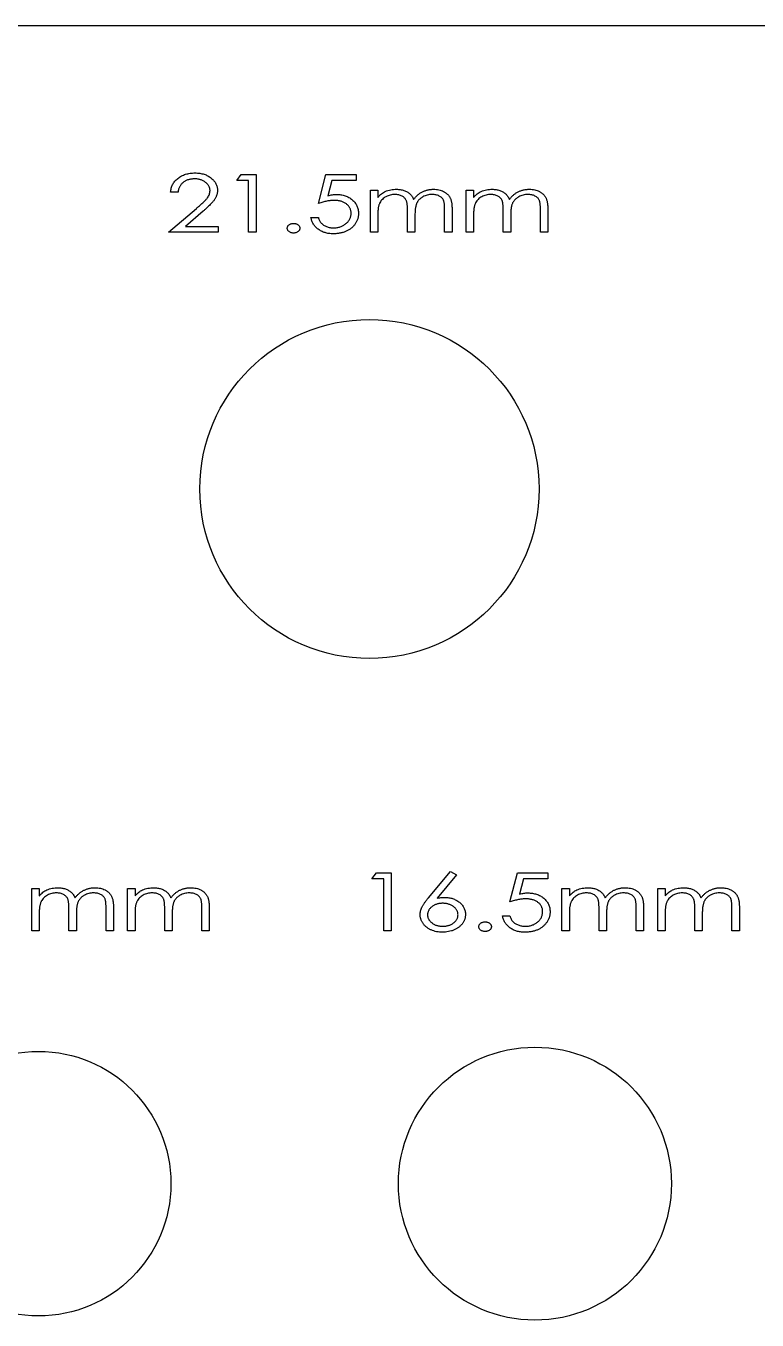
# Model space of a CAD drawing. Header units: millimetres. Extents: x 0 to 300, y -15 to 160.
# Drawn here: x 149.2 to 193.4, y 81.7 to 160 of the extents above; entities that cross this region are included whole.
import ezdxf

# ---------------------------------------------------------------- set-up
doc = ezdxf.new("R2010")
doc.units = ezdxf.units.MM

msp = doc.modelspace()

# ---------------------------------------------------------------- linework, layer by layer
at = {"color": 7, "linetype": 'Continuous', "lineweight": 25}
for p, q in [((300, 160), (0, 160)), ((161.981, 150.66), (162.254, 151.019)), ((162.699, 150.66), (161.981, 150.66)), ((162.254, 151.019), (163.148, 151.019)), ((162.699, 147.519), (162.699, 150.66)), ((163.148, 151.019), (163.148, 147.519)), ((166.917, 149.269), (167.366, 151.019)), ((167.366, 151.019), (169.205, 151.019)), ((167.73, 150.66), (167.493, 149.732)), ((169.205, 150.66), (167.73, 150.66)), ((169.205, 151.019), (169.205, 150.66)), ((158.436, 149.942), (157.987, 149.942)), ((170.058, 150.077), (170.507, 150.077)), ((170.058, 147.519), (170.058, 150.077)), ((170.507, 150.077), (170.507, 149.632)), ((175.846, 150.077), (176.295, 150.077)), ((175.846, 147.519), (175.846, 150.077)), ((176.295, 150.077), (176.295, 149.632)), ((157.853, 147.519), (159.542, 148.968)), ((159.946, 148.793), (158.879, 147.878)), ((172.302, 147.519), (172.302, 148.82)), ((174.545, 147.519), (174.545, 148.906)), ((174.994, 148.905), (174.994, 147.519)), ((178.09, 147.519), (178.09, 148.82)), ((180.334, 147.519), (180.334, 148.906)), ((180.782, 148.905), (180.782, 147.519)), ((166.468, 148.417), (166.917, 148.417)), ((170.507, 148.595), (170.507, 147.519)), ((172.75, 148.514), (172.75, 147.519)), ((176.295, 148.595), (176.295, 147.519)), ((178.539, 148.514), (178.539, 147.519)), ((160.859, 147.519), (157.853, 147.519)), ((158.879, 147.878), (160.859, 147.878)), ((160.859, 147.878), (160.859, 147.519)), ((163.148, 147.519), (162.699, 147.519)), ((170.507, 147.519), (170.058, 147.519)), ((172.75, 147.519), (172.302, 147.519)), ((174.994, 147.519), (174.545, 147.519)), ((176.295, 147.519), (175.846, 147.519)), ((178.539, 147.519), (178.09, 147.519)), ((180.782, 147.519), (180.334, 147.519)), ((170.148, 108.431), (170.421, 108.79)), ((170.421, 108.79), (171.314, 108.79)), ((171.314, 108.79), (171.314, 105.29)), ((173.566, 107.283), (174.904, 108.88)), ((174.904, 108.88), (175.265, 108.67)), ((178.494, 107.04), (178.943, 108.79)), ((178.943, 108.79), (180.782, 108.79)), ((180.782, 108.79), (180.782, 108.431)), ((170.866, 108.431), (170.148, 108.431)), ((170.866, 105.29), (170.866, 108.431)), ((175.265, 108.67), (174.088, 107.264)), ((179.307, 108.431), (179.069, 107.503)), ((180.782, 108.431), (179.307, 108.431)), ((149.596, 107.848), (150.045, 107.848)), ((149.596, 105.29), (149.596, 107.848)), ((150.045, 107.848), (150.045, 107.403)), ((155.385, 107.848), (155.834, 107.848)), ((155.385, 105.29), (155.385, 107.848)), ((155.834, 107.848), (155.834, 107.403)), ((181.635, 107.848), (182.084, 107.848)), ((181.635, 105.29), (181.635, 107.848)), ((182.084, 107.848), (182.084, 107.403)), ((187.423, 107.848), (187.872, 107.848)), ((187.423, 105.29), (187.423, 107.848)), ((187.872, 107.848), (187.872, 107.403)), ((151.84, 105.29), (151.84, 106.591)), ((154.084, 105.29), (154.084, 106.677)), ((154.532, 106.676), (154.532, 105.29)), ((157.628, 105.29), (157.628, 106.591)), ((159.872, 105.29), (159.872, 106.677)), ((160.321, 106.676), (160.321, 105.29)), ((183.878, 105.29), (183.878, 106.591)), ((186.122, 105.29), (186.122, 106.677)), ((186.571, 106.676), (186.571, 105.29)), ((189.667, 105.29), (189.667, 106.591)), ((191.911, 105.29), (191.911, 106.677)), ((192.359, 106.676), (192.359, 105.29)), ((150.045, 106.366), (150.045, 105.29)), ((152.289, 106.285), (152.289, 105.29)), ((155.834, 106.366), (155.834, 105.29)), ((158.077, 106.285), (158.077, 105.29)), ((178.045, 106.188), (178.494, 106.188)), ((182.084, 106.366), (182.084, 105.29)), ((184.327, 106.285), (184.327, 105.29)), ((187.872, 106.366), (187.872, 105.29)), ((190.116, 106.285), (190.116, 105.29)), ((150.045, 105.29), (149.596, 105.29)), ((152.289, 105.29), (151.84, 105.29)), ((154.532, 105.29), (154.084, 105.29)), ((155.834, 105.29), (155.385, 105.29)), ((158.077, 105.29), (157.628, 105.29)), ((160.321, 105.29), (159.872, 105.29)), ((171.314, 105.29), (170.866, 105.29)), ((182.084, 105.29), (181.635, 105.29)), ((184.327, 105.29), (183.878, 105.29)), ((186.571, 105.29), (186.122, 105.29)), ((187.872, 105.29), (187.423, 105.29)), ((190.116, 105.29), (189.667, 105.29)), ((192.359, 105.29), (191.911, 105.29))]:
    msp.add_line(p, q, dxfattribs=at)
for centre, radius in [((170, 132), 10.25), ((150, 90), 8), ((180, 90), 8.25)]:
    msp.add_circle(centre, radius, dxfattribs=at)
for points, knots in [([(157.987, 149.942), (157.99, 149.984), (157.995, 150.066), (158.02, 150.186), (158.056, 150.3), (158.103, 150.408), (158.165, 150.51), (158.238, 150.608), (158.325, 150.699), (158.422, 150.783), (158.529, 150.86), (158.643, 150.926), (158.764, 150.983), (158.89, 151.029), (159.023, 151.065), (159.161, 151.09), (159.306, 151.106), (159.405, 151.108), (159.455, 151.109)], [0, 0, 0, 0, 0.060187, 0.1186, 0.175503, 0.232224, 0.289199, 0.347421, 0.407245, 0.469592, 0.533084, 0.596651, 0.659955, 0.724552, 0.790185, 0.858053, 0.927521, 1, 1, 1, 1]), ([(159.455, 151.109), (159.504, 151.108), (159.601, 151.106), (159.743, 151.091), (159.877, 151.067), (160.004, 151.033), (160.124, 150.989), (160.236, 150.935), (160.342, 150.872), (160.439, 150.798), (160.527, 150.719), (160.603, 150.635), (160.669, 150.549), (160.722, 150.458), (160.764, 150.363), (160.793, 150.265), (160.811, 150.163), (160.813, 150.094), (160.814, 150.059)], [0, 0, 0, 0, 0.077876, 0.152072, 0.223363, 0.291757, 0.358319, 0.423509, 0.487732, 0.551688, 0.614071, 0.673318, 0.72971, 0.784494, 0.838248, 0.891559, 0.945218, 1, 1, 1, 1]), ([(159.433, 150.75), (159.399, 150.749), (159.333, 150.748), (159.237, 150.738), (159.144, 150.721), (159.056, 150.698), (158.972, 150.669), (158.892, 150.632), (158.818, 150.588), (158.747, 150.539), (158.682, 150.483), (158.624, 150.422), (158.575, 150.355), (158.531, 150.283), (158.496, 150.205), (158.468, 150.123), (158.448, 150.034), (158.44, 149.973), (158.436, 149.942)], [0, 0, 0, 0, 0.070999, 0.139349, 0.204974, 0.268678, 0.331326, 0.39262, 0.453131, 0.513965, 0.573719, 0.632629, 0.69107, 0.749633, 0.809173, 0.870568, 0.933798, 1, 1, 1, 1]), ([(160.366, 150.04), (160.365, 150.064), (160.363, 150.111), (160.35, 150.181), (160.329, 150.247), (160.299, 150.312), (160.261, 150.373), (160.214, 150.432), (160.158, 150.488), (160.095, 150.542), (160.026, 150.59), (159.953, 150.633), (159.876, 150.669), (159.795, 150.699), (159.71, 150.722), (159.621, 150.738), (159.528, 150.748), (159.465, 150.749), (159.433, 150.75)], [0, 0, 0, 0, 0.055224, 0.109076, 0.162405, 0.216574, 0.272661, 0.329974, 0.39074, 0.454756, 0.520287, 0.585452, 0.650983, 0.717153, 0.784938, 0.854163, 0.925906, 1, 1, 1, 1]), ([(159.542, 148.968), (159.583, 149.002), (159.661, 149.068), (159.774, 149.165), (159.874, 149.255), (159.964, 149.337), (160.041, 149.414), (160.109, 149.482), (160.164, 149.545), (160.223, 149.617), (160.28, 149.705), (160.329, 149.814), (160.36, 149.926), (160.364, 150.002), (160.366, 150.04)], [0, 0, 0, 0, 0.1151247, 0.2212576, 0.3176599, 0.4047388, 0.4828825, 0.551792, 0.6115685, 0.6623239, 0.7520513, 0.8368162, 0.9183231, 1, 1, 1, 1]), ([(160.814, 150.059), (160.814, 150.035), (160.813, 149.986), (160.804, 149.913), (160.79, 149.841), (160.771, 149.77), (160.746, 149.7), (160.714, 149.632), (160.679, 149.565), (160.636, 149.498), (160.585, 149.429), (160.525, 149.355), (160.454, 149.275), (160.373, 149.19), (160.281, 149.098), (160.179, 149.002), (160.067, 148.898), (159.987, 148.829), (159.946, 148.793)], [0, 0, 0, 0, 0.046436, 0.092701, 0.138635, 0.184837, 0.231391, 0.278461, 0.326501, 0.375783, 0.428906, 0.488607, 0.555914, 0.63031, 0.711557, 0.800339, 0.896359, 1, 1, 1, 1]), ([(167.493, 149.732), (167.538, 149.743), (167.626, 149.766), (167.755, 149.789), (167.878, 149.804), (167.957, 149.806), (167.996, 149.808)], [0, 0, 0, 0, 0.274191, 0.532566, 0.773149, 1, 1, 1, 1]), ([(167.996, 149.808), (168.044, 149.807), (168.137, 149.805), (168.274, 149.789), (168.405, 149.764), (168.529, 149.729), (168.647, 149.684), (168.758, 149.628), (168.863, 149.563), (168.961, 149.488), (169.049, 149.405), (169.128, 149.316), (169.193, 149.221), (169.248, 149.121), (169.289, 149.014), (169.318, 148.902), (169.337, 148.784), (169.339, 148.704), (169.34, 148.663)], [0, 0, 0, 0, 0.0724283, 0.1420594, 0.2089346, 0.2741976, 0.337657, 0.4003378, 0.4626611, 0.5254011, 0.5871561, 0.6465054, 0.704674, 0.7619911, 0.8195154, 0.8778688, 0.9378396, 1, 1, 1, 1]), ([(170.507, 149.632), (170.543, 149.671), (170.614, 149.747), (170.727, 149.845), (170.841, 149.928), (170.921, 149.971), (170.96, 149.992)], [0, 0, 0, 0, 0.275334, 0.531598, 0.772747, 1, 1, 1, 1]), ([(171.542, 149.808), (171.494, 149.806), (171.4, 149.803), (171.261, 149.776), (171.126, 149.733), (170.999, 149.674), (170.882, 149.601), (170.779, 149.513), (170.693, 149.415), (170.635, 149.322), (170.598, 149.24), (170.573, 149.17), (170.552, 149.093), (170.536, 149.008), (170.522, 148.916), (170.514, 148.816), (170.508, 148.708), (170.507, 148.634), (170.507, 148.595)], [0, 0, 0, 0, 0.078369, 0.155618, 0.232522, 0.310283, 0.386838, 0.459822, 0.530844, 0.602169, 0.639422, 0.679526, 0.723466, 0.771006, 0.82202, 0.877357, 0.936401, 1, 1, 1, 1]), ([(170.96, 149.992), (171.013, 150.012), (171.121, 150.052), (171.288, 150.092), (171.459, 150.117), (171.575, 150.12), (171.633, 150.122)], [0, 0, 0, 0, 0.248666, 0.497511, 0.746763, 1, 1, 1, 1]), ([(172.302, 148.82), (172.301, 148.856), (172.3, 148.927), (172.298, 149.028), (172.291, 149.12), (172.285, 149.203), (172.274, 149.277), (172.263, 149.341), (172.247, 149.396), (172.225, 149.458), (172.187, 149.524), (172.13, 149.596), (172.057, 149.658), (171.973, 149.711), (171.878, 149.754), (171.773, 149.786), (171.66, 149.804), (171.582, 149.806), (171.542, 149.808)], [0, 0, 0, 0, 0.07574, 0.145712, 0.209053, 0.26622, 0.317385, 0.362041, 0.401599, 0.435023, 0.496775, 0.558852, 0.623472, 0.69199, 0.764089, 0.838247, 0.916917, 1, 1, 1, 1]), ([(171.633, 150.122), (171.673, 150.121), (171.751, 150.118), (171.866, 150.105), (171.978, 150.082), (172.086, 150.05), (172.187, 150.01), (172.28, 149.965), (172.364, 149.913), (172.438, 149.854), (172.506, 149.785), (172.567, 149.703), (172.624, 149.609), (172.656, 149.54), (172.672, 149.504)], [0, 0, 0, 0, 0.091495, 0.181331, 0.269692, 0.35767, 0.442954, 0.523017, 0.598806, 0.67121, 0.744319, 0.822785, 0.90752, 1, 1, 1, 1]), ([(172.672, 149.504), (172.69, 149.529), (172.726, 149.578), (172.784, 149.647), (172.845, 149.711), (172.909, 149.771), (172.976, 149.827), (173.047, 149.877), (173.121, 149.923), (173.199, 149.965), (173.278, 150.002), (173.36, 150.033), (173.443, 150.061), (173.527, 150.084), (173.613, 150.1), (173.701, 150.113), (173.79, 150.12), (173.85, 150.121), (173.88, 150.122)], [0, 0, 0, 0, 0.064963, 0.128426, 0.191314, 0.253159, 0.314906, 0.376509, 0.438526, 0.50052, 0.562959, 0.624754, 0.686477, 0.748159, 0.810399, 0.87263, 0.935901, 1, 1, 1, 1]), ([(173.787, 149.808), (173.738, 149.806), (173.64, 149.803), (173.498, 149.775), (173.361, 149.732), (173.254, 149.681), (173.173, 149.632), (173.116, 149.593), (173.064, 149.549), (173.015, 149.505), (172.972, 149.456), (172.932, 149.405), (172.897, 149.351), (172.864, 149.293), (172.836, 149.229), (172.814, 149.155), (172.793, 149.072), (172.778, 148.979), (172.765, 148.877), (172.756, 148.765), (172.752, 148.643), (172.751, 148.558), (172.75, 148.514)], [0, 0, 0, 0, 0.077845, 0.153555, 0.228222, 0.303349, 0.340367, 0.376638, 0.411962, 0.446627, 0.480796, 0.51491, 0.548727, 0.582858, 0.618987, 0.659177, 0.703934, 0.753287, 0.807472, 0.866601, 0.930743, 1, 1, 1, 1]), ([(174.545, 148.906), (174.545, 148.939), (174.544, 149.002), (174.541, 149.092), (174.535, 149.174), (174.528, 149.248), (174.518, 149.315), (174.504, 149.373), (174.49, 149.424), (174.466, 149.48), (174.429, 149.543), (174.371, 149.609), (174.299, 149.667), (174.216, 149.717), (174.122, 149.758), (174.018, 149.787), (173.905, 149.805), (173.827, 149.807), (173.787, 149.808)], [0, 0, 0, 0, 0.0714522, 0.1373331, 0.19718, 0.2515646, 0.3001416, 0.3435939, 0.381868, 0.4150388, 0.4768277, 0.540485, 0.6064804, 0.6774591, 0.7519729, 0.829992, 0.9121299, 1, 1, 1, 1]), ([(173.88, 150.122), (173.935, 150.12), (174.042, 150.117), (174.199, 150.092), (174.345, 150.05), (174.458, 150.001), (174.543, 149.954), (174.602, 149.917), (174.657, 149.875), (174.707, 149.83), (174.754, 149.782), (174.796, 149.731), (174.834, 149.676), (174.868, 149.617), (174.898, 149.553), (174.924, 149.482), (174.945, 149.404), (174.964, 149.318), (174.977, 149.225), (174.987, 149.125), (174.993, 149.017), (174.993, 148.943), (174.994, 148.905)], [0, 0, 0, 0, 0.087023, 0.170139, 0.24949, 0.327188, 0.365264, 0.402195, 0.438365, 0.473992, 0.509038, 0.543984, 0.579069, 0.614529, 0.651259, 0.69104, 0.733662, 0.779794, 0.829169, 0.882307, 0.939338, 1, 1, 1, 1]), ([(176.295, 149.632), (176.332, 149.671), (176.402, 149.747), (176.515, 149.845), (176.629, 149.928), (176.709, 149.971), (176.748, 149.992)], [0, 0, 0, 0, 0.275334, 0.531598, 0.772747, 1, 1, 1, 1]), ([(177.33, 149.808), (177.282, 149.806), (177.188, 149.803), (177.049, 149.776), (176.915, 149.733), (176.787, 149.674), (176.67, 149.601), (176.568, 149.513), (176.482, 149.415), (176.423, 149.322), (176.386, 149.24), (176.362, 149.17), (176.341, 149.093), (176.324, 149.008), (176.311, 148.916), (176.302, 148.816), (176.296, 148.708), (176.296, 148.634), (176.295, 148.595)], [0, 0, 0, 0, 0.078369, 0.155618, 0.232522, 0.310283, 0.386838, 0.459822, 0.530844, 0.602169, 0.639422, 0.679526, 0.723466, 0.771006, 0.82202, 0.877357, 0.936401, 1, 1, 1, 1]), ([(176.748, 149.992), (176.802, 150.012), (176.909, 150.052), (177.077, 150.092), (177.248, 150.117), (177.364, 150.12), (177.422, 150.122)], [0, 0, 0, 0, 0.248666, 0.497511, 0.746763, 1, 1, 1, 1]), ([(178.09, 148.82), (178.09, 148.856), (178.089, 148.927), (178.087, 149.028), (178.08, 149.12), (178.073, 149.203), (178.062, 149.277), (178.051, 149.341), (178.035, 149.396), (178.013, 149.458), (177.976, 149.524), (177.918, 149.596), (177.846, 149.658), (177.761, 149.711), (177.666, 149.754), (177.562, 149.786), (177.449, 149.804), (177.37, 149.806), (177.33, 149.808)], [0, 0, 0, 0, 0.0757399, 0.1457118, 0.2090526, 0.2662204, 0.3173846, 0.3620406, 0.4015988, 0.4350226, 0.4967749, 0.5588523, 0.6234715, 0.69199, 0.7640894, 0.8382475, 0.916917, 1, 1, 1, 1]), ([(177.422, 150.122), (177.461, 150.121), (177.539, 150.118), (177.654, 150.105), (177.766, 150.082), (177.874, 150.05), (177.976, 150.01), (178.069, 149.965), (178.152, 149.913), (178.227, 149.854), (178.294, 149.785), (178.355, 149.703), (178.413, 149.609), (178.444, 149.54), (178.461, 149.504)], [0, 0, 0, 0, 0.091495, 0.181331, 0.269692, 0.35767, 0.442954, 0.523017, 0.598806, 0.67121, 0.744319, 0.822785, 0.90752, 1, 1, 1, 1]), ([(178.461, 149.504), (178.479, 149.529), (178.514, 149.578), (178.572, 149.647), (178.633, 149.711), (178.697, 149.771), (178.764, 149.827), (178.836, 149.877), (178.91, 149.923), (178.987, 149.965), (179.067, 150.002), (179.148, 150.033), (179.231, 150.061), (179.316, 150.084), (179.402, 150.1), (179.489, 150.113), (179.578, 150.12), (179.638, 150.121), (179.668, 150.122)], [0, 0, 0, 0, 0.0649632, 0.1284264, 0.1913137, 0.2531588, 0.3149061, 0.3765094, 0.4385258, 0.5005203, 0.5629588, 0.624754, 0.6864773, 0.7481587, 0.8103994, 0.8726301, 0.9359006, 1, 1, 1, 1]), ([(179.576, 149.808), (179.526, 149.806), (179.429, 149.803), (179.286, 149.775), (179.149, 149.732), (179.042, 149.681), (178.962, 149.632), (178.904, 149.593), (178.853, 149.549), (178.804, 149.505), (178.761, 149.456), (178.72, 149.405), (178.685, 149.351), (178.653, 149.293), (178.625, 149.229), (178.602, 149.155), (178.582, 149.072), (178.566, 148.979), (178.554, 148.877), (178.545, 148.765), (178.54, 148.643), (178.539, 148.558), (178.539, 148.514)], [0, 0, 0, 0, 0.077845, 0.153555, 0.228222, 0.303349, 0.340367, 0.376638, 0.411962, 0.446627, 0.480796, 0.51491, 0.548727, 0.582858, 0.618987, 0.659177, 0.703934, 0.753287, 0.807472, 0.866601, 0.930743, 1, 1, 1, 1]), ([(180.334, 148.906), (180.333, 148.939), (180.333, 149.002), (180.329, 149.092), (180.324, 149.174), (180.316, 149.248), (180.306, 149.315), (180.292, 149.373), (180.279, 149.424), (180.255, 149.48), (180.217, 149.543), (180.159, 149.609), (180.088, 149.667), (180.004, 149.717), (179.91, 149.758), (179.806, 149.787), (179.694, 149.805), (179.616, 149.807), (179.576, 149.808)], [0, 0, 0, 0, 0.071452, 0.137333, 0.19718, 0.251565, 0.300142, 0.343594, 0.381868, 0.415039, 0.476828, 0.540485, 0.60648, 0.677459, 0.751973, 0.829992, 0.91213, 1, 1, 1, 1]), ([(179.668, 150.122), (179.723, 150.12), (179.831, 150.117), (179.987, 150.092), (180.133, 150.05), (180.247, 150.001), (180.331, 149.954), (180.391, 149.917), (180.445, 149.875), (180.496, 149.83), (180.543, 149.782), (180.585, 149.731), (180.623, 149.676), (180.657, 149.617), (180.687, 149.553), (180.712, 149.482), (180.734, 149.404), (180.752, 149.318), (180.766, 149.225), (180.776, 149.125), (180.781, 149.017), (180.782, 148.943), (180.782, 148.905)], [0, 0, 0, 0, 0.0870232, 0.1701395, 0.2494902, 0.3271878, 0.3652641, 0.4021953, 0.4383649, 0.4739917, 0.5090378, 0.5439842, 0.5790694, 0.6145287, 0.6512593, 0.6910396, 0.7336616, 0.779794, 0.8291687, 0.8823072, 0.9393378, 1, 1, 1, 1]), ([(167.859, 149.449), (167.826, 149.448), (167.758, 149.447), (167.653, 149.438), (167.542, 149.424), (167.427, 149.404), (167.307, 149.379), (167.181, 149.348), (167.051, 149.311), (166.962, 149.283), (166.917, 149.269)], [0, 0, 0, 0, 0.1034317, 0.2129961, 0.3282321, 0.4493689, 0.5773163, 0.7115265, 0.8521466, 1, 1, 1, 1]), ([(167.835, 147.788), (167.871, 147.789), (167.941, 147.791), (168.044, 147.803), (168.144, 147.822), (168.239, 147.851), (168.331, 147.886), (168.418, 147.93), (168.502, 147.981), (168.58, 148.041), (168.653, 148.105), (168.717, 148.175), (168.771, 148.249), (168.815, 148.327), (168.85, 148.408), (168.873, 148.494), (168.889, 148.584), (168.89, 148.645), (168.891, 148.676)], [0, 0, 0, 0, 0.069517, 0.137142, 0.202836, 0.267181, 0.330832, 0.394801, 0.4586, 0.523218, 0.586976, 0.648119, 0.707623, 0.765327, 0.822873, 0.88031, 0.939136, 1, 1, 1, 1]), ([(168.891, 148.676), (168.891, 148.704), (168.889, 148.759), (168.875, 148.84), (168.854, 148.916), (168.822, 148.988), (168.782, 149.056), (168.733, 149.121), (168.676, 149.181), (168.61, 149.236), (168.538, 149.286), (168.458, 149.33), (168.372, 149.366), (168.281, 149.397), (168.184, 149.42), (168.081, 149.437), (167.972, 149.446), (167.897, 149.448), (167.859, 149.449)], [0, 0, 0, 0, 0.058327, 0.114433, 0.168979, 0.222906, 0.277523, 0.332963, 0.389962, 0.44957, 0.510976, 0.573547, 0.637928, 0.704094, 0.772975, 0.845282, 0.920834, 1, 1, 1, 1]), ([(165.032, 147.766), (165.034, 147.786), (165.036, 147.825), (165.059, 147.88), (165.094, 147.931), (165.144, 147.975), (165.202, 148.012), (165.267, 148.039), (165.339, 148.054), (165.388, 148.056), (165.414, 148.058)], [0, 0, 0, 0, 0.11159, 0.220601, 0.333316, 0.458432, 0.589453, 0.720759, 0.855827, 1, 1, 1, 1]), ([(165.414, 148.058), (165.439, 148.056), (165.489, 148.054), (165.56, 148.039), (165.626, 148.012), (165.684, 147.975), (165.733, 147.931), (165.769, 147.88), (165.791, 147.825), (165.794, 147.786), (165.795, 147.766)], [0, 0, 0, 0, 0.144173, 0.279241, 0.410547, 0.541568, 0.666684, 0.779399, 0.88841, 1, 1, 1, 1]), ([(167.809, 147.429), (167.765, 147.43), (167.679, 147.431), (167.553, 147.446), (167.432, 147.466), (167.317, 147.497), (167.206, 147.534), (167.101, 147.583), (167.001, 147.638), (166.907, 147.702), (166.82, 147.774), (166.741, 147.85), (166.672, 147.932), (166.613, 148.019), (166.562, 148.111), (166.52, 148.208), (166.488, 148.31), (166.475, 148.381), (166.468, 148.417)], [0, 0, 0, 0, 0.072168, 0.141601, 0.208948, 0.274345, 0.338877, 0.402053, 0.464732, 0.527747, 0.58968, 0.649963, 0.708538, 0.76631, 0.823631, 0.881522, 0.940084, 1, 1, 1, 1]), ([(166.917, 148.417), (166.926, 148.383), (166.944, 148.318), (166.983, 148.228), (167.03, 148.148), (167.087, 148.076), (167.154, 148.014), (167.231, 147.959), (167.317, 147.908), (167.412, 147.867), (167.513, 147.831), (167.619, 147.807), (167.726, 147.791), (167.799, 147.789), (167.835, 147.788)], [0, 0, 0, 0, 0.086317, 0.166834, 0.243764, 0.318268, 0.393179, 0.471027, 0.553149, 0.640396, 0.730179, 0.819223, 0.909151, 1, 1, 1, 1]), ([(169.34, 148.663), (169.34, 148.634), (169.339, 148.577), (169.328, 148.493), (169.313, 148.411), (169.291, 148.33), (169.262, 148.251), (169.228, 148.174), (169.187, 148.099), (169.14, 148.026), (169.089, 147.956), (169.032, 147.89), (168.97, 147.828), (168.904, 147.771), (168.834, 147.717), (168.76, 147.668), (168.681, 147.623), (168.597, 147.583), (168.511, 147.546), (168.42, 147.516), (168.326, 147.488), (168.229, 147.467), (168.129, 147.45), (168.025, 147.438), (167.918, 147.43), (167.845, 147.43), (167.809, 147.429)], [0, 0, 0, 0, 0.038974, 0.077549, 0.11556, 0.153589, 0.191671, 0.229828, 0.268688, 0.308457, 0.348178, 0.387797, 0.427307, 0.467135, 0.507239, 0.547798, 0.588985, 0.631253, 0.674185, 0.717703, 0.761868, 0.80734, 0.853637, 0.900885, 0.949862, 1, 1, 1, 1]), ([(165.414, 147.474), (165.388, 147.475), (165.339, 147.477), (165.267, 147.494), (165.202, 147.521), (165.143, 147.558), (165.095, 147.602), (165.059, 147.653), (165.036, 147.708), (165.034, 147.747), (165.032, 147.766)], [0, 0, 0, 0, 0.14438, 0.279933, 0.411427, 0.542636, 0.668828, 0.781705, 0.890873, 1, 1, 1, 1]), ([(165.795, 147.766), (165.794, 147.747), (165.791, 147.708), (165.769, 147.653), (165.733, 147.602), (165.684, 147.558), (165.626, 147.521), (165.56, 147.494), (165.489, 147.477), (165.439, 147.475), (165.414, 147.474)], [0, 0, 0, 0, 0.109127, 0.218295, 0.331172, 0.457364, 0.588573, 0.720067, 0.85562, 1, 1, 1, 1]), ([(150.045, 107.403), (150.082, 107.442), (150.152, 107.518), (150.265, 107.616), (150.379, 107.699), (150.459, 107.742), (150.498, 107.763)], [0, 0, 0, 0, 0.275334, 0.531598, 0.772747, 1, 1, 1, 1]), ([(151.08, 107.579), (151.032, 107.577), (150.938, 107.574), (150.799, 107.547), (150.665, 107.504), (150.537, 107.445), (150.42, 107.372), (150.318, 107.284), (150.232, 107.186), (150.173, 107.093), (150.136, 107.011), (150.112, 106.941), (150.091, 106.864), (150.074, 106.779), (150.061, 106.687), (150.052, 106.587), (150.046, 106.479), (150.046, 106.405), (150.045, 106.366)], [0, 0, 0, 0, 0.0783695, 0.1556176, 0.2325217, 0.3102833, 0.386838, 0.4598222, 0.5308438, 0.6021689, 0.6394218, 0.6795258, 0.7234663, 0.7710062, 0.8220197, 0.8773569, 0.9364012, 1, 1, 1, 1]), ([(150.498, 107.763), (150.552, 107.783), (150.659, 107.823), (150.827, 107.863), (150.998, 107.888), (151.114, 107.891), (151.172, 107.893)], [0, 0, 0, 0, 0.248666, 0.497511, 0.746763, 1, 1, 1, 1]), ([(151.84, 106.591), (151.84, 106.627), (151.839, 106.698), (151.837, 106.799), (151.83, 106.891), (151.823, 106.974), (151.812, 107.048), (151.801, 107.112), (151.785, 107.167), (151.763, 107.229), (151.726, 107.296), (151.668, 107.367), (151.596, 107.429), (151.511, 107.482), (151.416, 107.525), (151.312, 107.557), (151.199, 107.575), (151.12, 107.577), (151.08, 107.579)], [0, 0, 0, 0, 0.0757399, 0.1457118, 0.2090526, 0.2662204, 0.3173846, 0.3620406, 0.4015988, 0.4350226, 0.4967749, 0.5588523, 0.6234715, 0.69199, 0.7640894, 0.8382475, 0.916917, 1, 1, 1, 1]), ([(151.172, 107.893), (151.211, 107.892), (151.289, 107.89), (151.404, 107.876), (151.516, 107.853), (151.624, 107.821), (151.726, 107.781), (151.819, 107.736), (151.902, 107.684), (151.977, 107.625), (152.044, 107.556), (152.105, 107.474), (152.163, 107.38), (152.194, 107.311), (152.211, 107.275)], [0, 0, 0, 0, 0.091495, 0.181331, 0.269692, 0.35767, 0.442954, 0.523017, 0.598806, 0.67121, 0.744319, 0.822785, 0.90752, 1, 1, 1, 1]), ([(152.211, 107.275), (152.229, 107.3), (152.264, 107.349), (152.322, 107.418), (152.383, 107.482), (152.447, 107.542), (152.514, 107.598), (152.586, 107.648), (152.66, 107.694), (152.737, 107.736), (152.817, 107.773), (152.898, 107.804), (152.981, 107.832), (153.066, 107.855), (153.152, 107.871), (153.239, 107.884), (153.328, 107.891), (153.388, 107.892), (153.418, 107.893)], [0, 0, 0, 0, 0.064963, 0.128426, 0.191314, 0.253159, 0.314906, 0.376509, 0.438526, 0.50052, 0.562959, 0.624754, 0.686477, 0.748159, 0.810399, 0.87263, 0.935901, 1, 1, 1, 1]), ([(153.326, 107.579), (153.276, 107.577), (153.179, 107.574), (153.036, 107.546), (152.899, 107.503), (152.792, 107.452), (152.712, 107.403), (152.654, 107.364), (152.603, 107.32), (152.554, 107.276), (152.511, 107.227), (152.47, 107.176), (152.435, 107.122), (152.403, 107.064), (152.375, 107), (152.352, 106.926), (152.332, 106.843), (152.316, 106.75), (152.304, 106.648), (152.295, 106.536), (152.29, 106.414), (152.289, 106.329), (152.289, 106.285)], [0, 0, 0, 0, 0.077845, 0.153555, 0.228222, 0.303349, 0.340367, 0.376638, 0.411962, 0.446627, 0.480796, 0.51491, 0.548727, 0.582858, 0.618987, 0.659177, 0.703934, 0.753287, 0.807472, 0.866601, 0.930743, 1, 1, 1, 1]), ([(154.084, 106.677), (154.083, 106.71), (154.083, 106.773), (154.079, 106.863), (154.074, 106.945), (154.066, 107.019), (154.056, 107.086), (154.042, 107.144), (154.029, 107.195), (154.005, 107.251), (153.967, 107.314), (153.909, 107.38), (153.838, 107.438), (153.754, 107.488), (153.66, 107.529), (153.556, 107.558), (153.444, 107.576), (153.366, 107.578), (153.326, 107.579)], [0, 0, 0, 0, 0.071452, 0.137333, 0.19718, 0.251565, 0.300142, 0.343594, 0.381868, 0.415039, 0.476828, 0.540485, 0.60648, 0.677459, 0.751973, 0.829992, 0.91213, 1, 1, 1, 1]), ([(153.418, 107.893), (153.473, 107.891), (153.581, 107.888), (153.737, 107.864), (153.883, 107.821), (153.997, 107.772), (154.081, 107.725), (154.141, 107.688), (154.195, 107.646), (154.246, 107.601), (154.293, 107.553), (154.335, 107.502), (154.373, 107.447), (154.407, 107.388), (154.437, 107.324), (154.462, 107.253), (154.484, 107.175), (154.502, 107.09), (154.516, 106.997), (154.526, 106.896), (154.531, 106.788), (154.532, 106.714), (154.532, 106.676)], [0, 0, 0, 0, 0.087023, 0.170139, 0.24949, 0.327188, 0.365264, 0.402195, 0.438365, 0.473992, 0.509038, 0.543984, 0.579069, 0.614529, 0.651259, 0.69104, 0.733662, 0.779794, 0.829169, 0.882307, 0.939338, 1, 1, 1, 1]), ([(155.834, 107.403), (155.87, 107.442), (155.941, 107.518), (156.054, 107.616), (156.168, 107.699), (156.248, 107.742), (156.287, 107.763)], [0, 0, 0, 0, 0.275334, 0.531598, 0.772747, 1, 1, 1, 1]), ([(156.868, 107.579), (156.821, 107.577), (156.726, 107.574), (156.587, 107.547), (156.453, 107.504), (156.326, 107.445), (156.208, 107.372), (156.106, 107.284), (156.02, 107.186), (155.962, 107.093), (155.925, 107.011), (155.9, 106.941), (155.879, 106.864), (155.863, 106.779), (155.849, 106.687), (155.841, 106.587), (155.835, 106.479), (155.834, 106.405), (155.834, 106.366)], [0, 0, 0, 0, 0.0783695, 0.1556176, 0.2325217, 0.3102833, 0.386838, 0.4598222, 0.5308438, 0.6021689, 0.6394218, 0.6795258, 0.7234663, 0.7710062, 0.8220197, 0.8773569, 0.9364012, 1, 1, 1, 1]), ([(156.287, 107.763), (156.34, 107.783), (156.447, 107.823), (156.615, 107.863), (156.786, 107.888), (156.902, 107.891), (156.96, 107.893)], [0, 0, 0, 0, 0.248666, 0.497511, 0.746763, 1, 1, 1, 1]), ([(157.628, 106.591), (157.628, 106.627), (157.627, 106.698), (157.625, 106.799), (157.618, 106.891), (157.611, 106.974), (157.6, 107.048), (157.589, 107.112), (157.574, 107.167), (157.552, 107.229), (157.514, 107.296), (157.456, 107.367), (157.384, 107.429), (157.3, 107.482), (157.205, 107.525), (157.1, 107.557), (156.987, 107.575), (156.909, 107.577), (156.868, 107.579)], [0, 0, 0, 0, 0.07574, 0.145712, 0.209053, 0.26622, 0.317385, 0.362041, 0.401599, 0.435023, 0.496775, 0.558852, 0.623472, 0.69199, 0.764089, 0.838247, 0.916917, 1, 1, 1, 1]), ([(156.96, 107.893), (157, 107.892), (157.077, 107.89), (157.193, 107.876), (157.305, 107.853), (157.413, 107.821), (157.514, 107.781), (157.607, 107.736), (157.691, 107.684), (157.765, 107.625), (157.833, 107.556), (157.893, 107.474), (157.951, 107.38), (157.983, 107.311), (157.999, 107.275)], [0, 0, 0, 0, 0.091495, 0.181331, 0.269692, 0.35767, 0.442954, 0.523017, 0.598806, 0.67121, 0.744319, 0.822785, 0.90752, 1, 1, 1, 1]), ([(157.999, 107.275), (158.017, 107.3), (158.053, 107.349), (158.111, 107.418), (158.172, 107.482), (158.236, 107.542), (158.303, 107.598), (158.374, 107.648), (158.448, 107.694), (158.526, 107.736), (158.605, 107.773), (158.687, 107.804), (158.77, 107.832), (158.854, 107.855), (158.94, 107.871), (159.028, 107.884), (159.117, 107.891), (159.177, 107.892), (159.207, 107.893)], [0, 0, 0, 0, 0.064963, 0.128426, 0.191314, 0.253159, 0.314906, 0.376509, 0.438526, 0.50052, 0.562959, 0.624754, 0.686477, 0.748159, 0.810399, 0.87263, 0.935901, 1, 1, 1, 1]), ([(159.114, 107.579), (159.065, 107.577), (158.967, 107.574), (158.825, 107.546), (158.688, 107.503), (158.581, 107.452), (158.5, 107.403), (158.443, 107.364), (158.391, 107.32), (158.342, 107.276), (158.299, 107.227), (158.259, 107.176), (158.224, 107.122), (158.191, 107.064), (158.163, 107), (158.141, 106.926), (158.12, 106.843), (158.105, 106.75), (158.092, 106.648), (158.083, 106.536), (158.079, 106.414), (158.078, 106.329), (158.077, 106.285)], [0, 0, 0, 0, 0.0778452, 0.1535548, 0.2282223, 0.3033491, 0.3403667, 0.3766383, 0.4119624, 0.4466274, 0.4807957, 0.5149104, 0.5487274, 0.582858, 0.6189872, 0.6591767, 0.703934, 0.7532874, 0.8074721, 0.8666005, 0.9307434, 1, 1, 1, 1]), ([(159.872, 106.677), (159.872, 106.71), (159.871, 106.773), (159.868, 106.863), (159.862, 106.945), (159.855, 107.019), (159.845, 107.086), (159.831, 107.144), (159.817, 107.195), (159.793, 107.251), (159.756, 107.314), (159.698, 107.38), (159.626, 107.438), (159.543, 107.488), (159.449, 107.529), (159.345, 107.558), (159.232, 107.576), (159.154, 107.578), (159.114, 107.579)], [0, 0, 0, 0, 0.071452, 0.137333, 0.19718, 0.251565, 0.300142, 0.343594, 0.381868, 0.415039, 0.476828, 0.540485, 0.60648, 0.677459, 0.751973, 0.829992, 0.91213, 1, 1, 1, 1]), ([(159.207, 107.893), (159.262, 107.891), (159.369, 107.888), (159.526, 107.864), (159.672, 107.821), (159.785, 107.772), (159.87, 107.725), (159.929, 107.688), (159.984, 107.646), (160.034, 107.601), (160.081, 107.553), (160.123, 107.502), (160.161, 107.447), (160.195, 107.388), (160.225, 107.324), (160.251, 107.253), (160.272, 107.175), (160.291, 107.09), (160.304, 106.997), (160.314, 106.896), (160.319, 106.788), (160.32, 106.714), (160.321, 106.676)], [0, 0, 0, 0, 0.0870232, 0.1701395, 0.2494902, 0.3271878, 0.3652641, 0.4021953, 0.4383649, 0.4739917, 0.5090378, 0.5439842, 0.5790694, 0.6145287, 0.6512593, 0.6910396, 0.7336616, 0.779794, 0.8291687, 0.8823072, 0.9393378, 1, 1, 1, 1]), ([(173.064, 106.266), (173.066, 106.302), (173.069, 106.376), (173.09, 106.488), (173.125, 106.602), (173.164, 106.698), (173.204, 106.778), (173.24, 106.841), (173.281, 106.907), (173.327, 106.977), (173.379, 107.049), (173.436, 107.125), (173.498, 107.203), (173.543, 107.256), (173.566, 107.283)], [0, 0, 0, 0, 0.093496, 0.191414, 0.293952, 0.402632, 0.460884, 0.524084, 0.591001, 0.663086, 0.740416, 0.82172, 0.90839, 1, 1, 1, 1]), ([(174.088, 107.264), (174.128, 107.271), (174.205, 107.284), (174.32, 107.299), (174.432, 107.308), (174.504, 107.309), (174.54, 107.309)], [0, 0, 0, 0, 0.265415, 0.520121, 0.764222, 1, 1, 1, 1]), ([(174.54, 107.309), (174.583, 107.308), (174.668, 107.307), (174.793, 107.292), (174.913, 107.269), (175.027, 107.236), (175.137, 107.194), (175.242, 107.143), (175.341, 107.082), (175.435, 107.012), (175.52, 106.936), (175.595, 106.854), (175.659, 106.768), (175.712, 106.678), (175.752, 106.582), (175.78, 106.483), (175.799, 106.379), (175.801, 106.308), (175.802, 106.272)], [0, 0, 0, 0, 0.071114, 0.140292, 0.207173, 0.27269, 0.337241, 0.400975, 0.465291, 0.529866, 0.593595, 0.654283, 0.712834, 0.769935, 0.82653, 0.883241, 0.940829, 1, 1, 1, 1]), ([(179.436, 107.22), (179.403, 107.219), (179.335, 107.218), (179.23, 107.209), (179.119, 107.195), (179.004, 107.175), (178.884, 107.15), (178.758, 107.119), (178.627, 107.082), (178.539, 107.054), (178.494, 107.04)], [0, 0, 0, 0, 0.1034317, 0.2129961, 0.3282321, 0.4493689, 0.5773163, 0.7115265, 0.8521466, 1, 1, 1, 1]), ([(179.069, 107.503), (179.115, 107.514), (179.203, 107.537), (179.332, 107.561), (179.455, 107.575), (179.534, 107.578), (179.573, 107.579)], [0, 0, 0, 0, 0.274191, 0.532566, 0.773149, 1, 1, 1, 1]), ([(180.468, 106.447), (180.468, 106.475), (180.466, 106.53), (180.452, 106.611), (180.431, 106.687), (180.399, 106.759), (180.359, 106.828), (180.31, 106.892), (180.253, 106.952), (180.187, 107.007), (180.115, 107.057), (180.035, 107.101), (179.949, 107.137), (179.858, 107.168), (179.761, 107.191), (179.658, 107.208), (179.549, 107.218), (179.474, 107.219), (179.436, 107.22)], [0, 0, 0, 0, 0.058327, 0.114433, 0.168979, 0.222906, 0.277523, 0.332963, 0.389962, 0.44957, 0.510976, 0.573547, 0.637928, 0.704094, 0.772975, 0.845282, 0.920834, 1, 1, 1, 1]), ([(179.573, 107.579), (179.621, 107.578), (179.714, 107.576), (179.851, 107.56), (179.982, 107.535), (180.106, 107.5), (180.224, 107.455), (180.335, 107.399), (180.44, 107.334), (180.538, 107.259), (180.626, 107.176), (180.705, 107.087), (180.77, 106.992), (180.825, 106.892), (180.866, 106.785), (180.895, 106.673), (180.914, 106.555), (180.916, 106.475), (180.917, 106.434)], [0, 0, 0, 0, 0.072428, 0.142059, 0.208935, 0.274198, 0.337657, 0.400338, 0.462661, 0.525401, 0.587156, 0.646505, 0.704674, 0.761991, 0.819515, 0.877869, 0.93784, 1, 1, 1, 1]), ([(182.084, 107.403), (182.12, 107.442), (182.191, 107.518), (182.304, 107.616), (182.418, 107.699), (182.498, 107.742), (182.537, 107.763)], [0, 0, 0, 0, 0.275334, 0.531598, 0.772747, 1, 1, 1, 1]), ([(183.118, 107.579), (183.071, 107.577), (182.976, 107.574), (182.837, 107.547), (182.703, 107.504), (182.576, 107.445), (182.458, 107.372), (182.356, 107.284), (182.27, 107.186), (182.212, 107.093), (182.175, 107.011), (182.15, 106.941), (182.129, 106.864), (182.113, 106.779), (182.099, 106.687), (182.091, 106.587), (182.085, 106.479), (182.084, 106.405), (182.084, 106.366)], [0, 0, 0, 0, 0.078369, 0.155618, 0.232522, 0.310283, 0.386838, 0.459822, 0.530844, 0.602169, 0.639422, 0.679526, 0.723466, 0.771006, 0.82202, 0.877357, 0.936401, 1, 1, 1, 1]), ([(182.537, 107.763), (182.59, 107.783), (182.697, 107.823), (182.865, 107.863), (183.036, 107.888), (183.152, 107.891), (183.21, 107.893)], [0, 0, 0, 0, 0.248666, 0.497511, 0.746763, 1, 1, 1, 1]), ([(183.878, 106.591), (183.878, 106.627), (183.877, 106.698), (183.875, 106.799), (183.868, 106.891), (183.861, 106.974), (183.85, 107.048), (183.839, 107.112), (183.824, 107.167), (183.802, 107.229), (183.764, 107.296), (183.706, 107.367), (183.634, 107.429), (183.55, 107.482), (183.455, 107.525), (183.35, 107.557), (183.237, 107.575), (183.159, 107.577), (183.118, 107.579)], [0, 0, 0, 0, 0.07574, 0.145712, 0.209053, 0.26622, 0.317385, 0.362041, 0.401599, 0.435023, 0.496775, 0.558852, 0.623472, 0.69199, 0.764089, 0.838247, 0.916917, 1, 1, 1, 1]), ([(183.21, 107.893), (183.25, 107.892), (183.327, 107.89), (183.443, 107.876), (183.555, 107.853), (183.663, 107.821), (183.764, 107.781), (183.857, 107.736), (183.941, 107.684), (184.015, 107.625), (184.083, 107.556), (184.143, 107.474), (184.201, 107.38), (184.233, 107.311), (184.249, 107.275)], [0, 0, 0, 0, 0.091495, 0.181331, 0.269692, 0.35767, 0.442954, 0.523017, 0.598806, 0.67121, 0.744319, 0.822785, 0.90752, 1, 1, 1, 1]), ([(184.249, 107.275), (184.267, 107.3), (184.303, 107.349), (184.361, 107.418), (184.422, 107.482), (184.486, 107.542), (184.553, 107.598), (184.624, 107.648), (184.698, 107.694), (184.776, 107.736), (184.855, 107.773), (184.937, 107.804), (185.02, 107.832), (185.104, 107.855), (185.19, 107.871), (185.278, 107.884), (185.367, 107.891), (185.427, 107.892), (185.457, 107.893)], [0, 0, 0, 0, 0.064963, 0.128426, 0.191314, 0.253159, 0.314906, 0.376509, 0.438526, 0.50052, 0.562959, 0.624754, 0.686477, 0.748159, 0.810399, 0.87263, 0.935901, 1, 1, 1, 1]), ([(185.364, 107.579), (185.315, 107.577), (185.217, 107.574), (185.075, 107.546), (184.938, 107.503), (184.831, 107.452), (184.75, 107.403), (184.693, 107.364), (184.641, 107.32), (184.592, 107.276), (184.549, 107.227), (184.509, 107.176), (184.474, 107.122), (184.441, 107.064), (184.413, 107), (184.391, 106.926), (184.37, 106.843), (184.355, 106.75), (184.342, 106.648), (184.333, 106.536), (184.329, 106.414), (184.328, 106.329), (184.327, 106.285)], [0, 0, 0, 0, 0.0778452, 0.1535548, 0.2282223, 0.3033491, 0.3403667, 0.3766383, 0.4119624, 0.4466274, 0.4807957, 0.5149104, 0.5487274, 0.582858, 0.6189872, 0.6591767, 0.703934, 0.7532874, 0.8074721, 0.8666005, 0.9307434, 1, 1, 1, 1]), ([(186.122, 106.677), (186.122, 106.71), (186.121, 106.773), (186.118, 106.863), (186.112, 106.945), (186.105, 107.019), (186.095, 107.086), (186.081, 107.144), (186.067, 107.195), (186.043, 107.251), (186.006, 107.314), (185.948, 107.38), (185.876, 107.438), (185.793, 107.488), (185.699, 107.529), (185.595, 107.558), (185.482, 107.576), (185.404, 107.578), (185.364, 107.579)], [0, 0, 0, 0, 0.071452, 0.137333, 0.19718, 0.251565, 0.300142, 0.343594, 0.381868, 0.415039, 0.476828, 0.540485, 0.60648, 0.677459, 0.751973, 0.829992, 0.91213, 1, 1, 1, 1]), ([(185.457, 107.893), (185.512, 107.891), (185.619, 107.888), (185.776, 107.864), (185.922, 107.821), (186.035, 107.772), (186.12, 107.725), (186.179, 107.688), (186.234, 107.646), (186.284, 107.601), (186.331, 107.553), (186.373, 107.502), (186.411, 107.447), (186.445, 107.388), (186.475, 107.324), (186.501, 107.253), (186.522, 107.175), (186.541, 107.09), (186.554, 106.997), (186.564, 106.896), (186.569, 106.788), (186.57, 106.714), (186.571, 106.676)], [0, 0, 0, 0, 0.087023, 0.170139, 0.24949, 0.327188, 0.365264, 0.402195, 0.438365, 0.473992, 0.509038, 0.543984, 0.579069, 0.614529, 0.651259, 0.69104, 0.733662, 0.779794, 0.829169, 0.882307, 0.939338, 1, 1, 1, 1]), ([(187.872, 107.403), (187.909, 107.442), (187.979, 107.518), (188.092, 107.616), (188.206, 107.699), (188.286, 107.742), (188.325, 107.763)], [0, 0, 0, 0, 0.275334, 0.531598, 0.772747, 1, 1, 1, 1]), ([(188.907, 107.579), (188.859, 107.577), (188.765, 107.574), (188.626, 107.547), (188.492, 107.504), (188.364, 107.445), (188.247, 107.372), (188.145, 107.284), (188.059, 107.186), (188, 107.093), (187.963, 107.011), (187.938, 106.941), (187.918, 106.864), (187.901, 106.779), (187.888, 106.687), (187.879, 106.587), (187.873, 106.479), (187.872, 106.405), (187.872, 106.366)], [0, 0, 0, 0, 0.0783695, 0.1556176, 0.2325217, 0.3102833, 0.386838, 0.4598222, 0.5308438, 0.6021689, 0.6394218, 0.6795258, 0.7234663, 0.7710062, 0.8220197, 0.8773569, 0.9364012, 1, 1, 1, 1]), ([(188.325, 107.763), (188.379, 107.783), (188.486, 107.823), (188.653, 107.863), (188.825, 107.888), (188.94, 107.891), (188.999, 107.893)], [0, 0, 0, 0, 0.248666, 0.497511, 0.746763, 1, 1, 1, 1]), ([(189.667, 106.591), (189.667, 106.627), (189.666, 106.698), (189.664, 106.799), (189.657, 106.891), (189.65, 106.974), (189.639, 107.048), (189.628, 107.112), (189.612, 107.167), (189.59, 107.229), (189.552, 107.296), (189.495, 107.367), (189.423, 107.429), (189.338, 107.482), (189.243, 107.525), (189.139, 107.557), (189.026, 107.575), (188.947, 107.577), (188.907, 107.579)], [0, 0, 0, 0, 0.07574, 0.145712, 0.209053, 0.26622, 0.317385, 0.362041, 0.401599, 0.435023, 0.496775, 0.558852, 0.623472, 0.69199, 0.764089, 0.838247, 0.916917, 1, 1, 1, 1]), ([(188.999, 107.893), (189.038, 107.892), (189.116, 107.89), (189.231, 107.876), (189.343, 107.853), (189.451, 107.821), (189.553, 107.781), (189.646, 107.736), (189.729, 107.684), (189.804, 107.625), (189.871, 107.556), (189.932, 107.474), (189.99, 107.38), (190.021, 107.311), (190.038, 107.275)], [0, 0, 0, 0, 0.091495, 0.181331, 0.269692, 0.35767, 0.442954, 0.523017, 0.598806, 0.67121, 0.744319, 0.822785, 0.90752, 1, 1, 1, 1]), ([(190.038, 107.275), (190.056, 107.3), (190.091, 107.349), (190.149, 107.418), (190.21, 107.482), (190.274, 107.542), (190.341, 107.598), (190.413, 107.648), (190.487, 107.694), (190.564, 107.736), (190.644, 107.773), (190.725, 107.804), (190.808, 107.832), (190.893, 107.855), (190.979, 107.871), (191.066, 107.884), (191.155, 107.891), (191.215, 107.892), (191.245, 107.893)], [0, 0, 0, 0, 0.064963, 0.128426, 0.191314, 0.253159, 0.314906, 0.376509, 0.438526, 0.50052, 0.562959, 0.624754, 0.686477, 0.748159, 0.810399, 0.87263, 0.935901, 1, 1, 1, 1]), ([(191.153, 107.579), (191.103, 107.577), (191.006, 107.574), (190.863, 107.546), (190.726, 107.503), (190.619, 107.452), (190.539, 107.403), (190.481, 107.364), (190.43, 107.32), (190.381, 107.276), (190.338, 107.227), (190.297, 107.176), (190.262, 107.122), (190.23, 107.064), (190.202, 107), (190.179, 106.926), (190.159, 106.843), (190.143, 106.75), (190.131, 106.648), (190.122, 106.536), (190.117, 106.414), (190.116, 106.329), (190.116, 106.285)], [0, 0, 0, 0, 0.077845, 0.153555, 0.228222, 0.303349, 0.340367, 0.376638, 0.411962, 0.446627, 0.480796, 0.51491, 0.548727, 0.582858, 0.618987, 0.659177, 0.703934, 0.753287, 0.807472, 0.866601, 0.930743, 1, 1, 1, 1]), ([(191.911, 106.677), (191.91, 106.71), (191.91, 106.773), (191.906, 106.863), (191.901, 106.945), (191.893, 107.019), (191.883, 107.086), (191.869, 107.144), (191.856, 107.195), (191.832, 107.251), (191.794, 107.314), (191.736, 107.38), (191.664, 107.438), (191.581, 107.488), (191.487, 107.529), (191.383, 107.558), (191.271, 107.576), (191.193, 107.578), (191.153, 107.579)], [0, 0, 0, 0, 0.071452, 0.137333, 0.19718, 0.251565, 0.300142, 0.343594, 0.381868, 0.415039, 0.476828, 0.540485, 0.60648, 0.677459, 0.751973, 0.829992, 0.91213, 1, 1, 1, 1]), ([(191.245, 107.893), (191.3, 107.891), (191.408, 107.888), (191.564, 107.864), (191.71, 107.821), (191.824, 107.772), (191.908, 107.725), (191.967, 107.688), (192.022, 107.646), (192.073, 107.601), (192.119, 107.553), (192.162, 107.502), (192.2, 107.447), (192.234, 107.388), (192.263, 107.324), (192.289, 107.253), (192.311, 107.175), (192.329, 107.09), (192.343, 106.997), (192.353, 106.896), (192.358, 106.788), (192.359, 106.714), (192.359, 106.676)], [0, 0, 0, 0, 0.087023, 0.170139, 0.24949, 0.327188, 0.365264, 0.402195, 0.438365, 0.473992, 0.509038, 0.543984, 0.579069, 0.614529, 0.651259, 0.69104, 0.733662, 0.779794, 0.829169, 0.882307, 0.939338, 1, 1, 1, 1]), ([(174.431, 106.95), (174.4, 106.95), (174.338, 106.948), (174.248, 106.939), (174.161, 106.923), (174.077, 106.901), (173.998, 106.873), (173.921, 106.837), (173.849, 106.796), (173.781, 106.748), (173.718, 106.697), (173.664, 106.641), (173.617, 106.584), (173.58, 106.523), (173.55, 106.46), (173.529, 106.393), (173.515, 106.324), (173.514, 106.277), (173.513, 106.254)], [0, 0, 0, 0, 0.073639, 0.144294, 0.213551, 0.280552, 0.347082, 0.41244, 0.477626, 0.543131, 0.607117, 0.6677, 0.725506, 0.780982, 0.835524, 0.88971, 0.943888, 1, 1, 1, 1]), ([(175.353, 106.254), (175.352, 106.277), (175.351, 106.324), (175.337, 106.393), (175.316, 106.46), (175.287, 106.523), (175.248, 106.584), (175.201, 106.641), (175.146, 106.697), (175.083, 106.749), (175.014, 106.796), (174.942, 106.837), (174.865, 106.872), (174.785, 106.901), (174.701, 106.923), (174.614, 106.939), (174.524, 106.948), (174.462, 106.95), (174.431, 106.95)], [0, 0, 0, 0, 0.055971, 0.110014, 0.164065, 0.21847, 0.274097, 0.332103, 0.392917, 0.456744, 0.522535, 0.587559, 0.65325, 0.719614, 0.786977, 0.855522, 0.926545, 1, 1, 1, 1]), ([(180.917, 106.434), (180.917, 106.405), (180.916, 106.348), (180.905, 106.264), (180.89, 106.182), (180.868, 106.101), (180.839, 106.022), (180.805, 105.945), (180.764, 105.87), (180.717, 105.797), (180.665, 105.727), (180.608, 105.661), (180.547, 105.599), (180.481, 105.542), (180.411, 105.488), (180.337, 105.439), (180.258, 105.394), (180.174, 105.354), (180.088, 105.317), (179.997, 105.287), (179.903, 105.259), (179.806, 105.238), (179.706, 105.221), (179.602, 105.21), (179.495, 105.201), (179.422, 105.201), (179.386, 105.2)], [0, 0, 0, 0, 0.038974, 0.077549, 0.11556, 0.153589, 0.191671, 0.229828, 0.268688, 0.308457, 0.348178, 0.387797, 0.427307, 0.467135, 0.507239, 0.547798, 0.588985, 0.631253, 0.674185, 0.717703, 0.761868, 0.80734, 0.853637, 0.900885, 0.949862, 1, 1, 1, 1]), ([(179.412, 105.559), (179.448, 105.56), (179.518, 105.562), (179.621, 105.574), (179.721, 105.593), (179.815, 105.622), (179.908, 105.657), (179.995, 105.701), (180.079, 105.752), (180.157, 105.812), (180.23, 105.876), (180.294, 105.946), (180.348, 106.02), (180.392, 106.098), (180.427, 106.179), (180.45, 106.265), (180.466, 106.355), (180.467, 106.416), (180.468, 106.447)], [0, 0, 0, 0, 0.069517, 0.137142, 0.202836, 0.267181, 0.330832, 0.394801, 0.4586, 0.523218, 0.586976, 0.648119, 0.707623, 0.765327, 0.822873, 0.88031, 0.939136, 1, 1, 1, 1]), ([(174.412, 105.2), (174.352, 105.202), (174.234, 105.205), (174.06, 105.232), (173.893, 105.275), (173.759, 105.325), (173.658, 105.374), (173.585, 105.414), (173.518, 105.458), (173.454, 105.504), (173.395, 105.555), (173.339, 105.609), (173.289, 105.667), (173.242, 105.728), (173.2, 105.791), (173.164, 105.856), (173.133, 105.921), (173.109, 105.988), (173.089, 106.056), (173.075, 106.125), (173.066, 106.195), (173.065, 106.243), (173.064, 106.266)], [0, 0, 0, 0, 0.094202, 0.186006, 0.276053, 0.365623, 0.409683, 0.452954, 0.49496, 0.536498, 0.577164, 0.617714, 0.657825, 0.698188, 0.738253, 0.776918, 0.814736, 0.85195, 0.88906, 0.925825, 0.962846, 1, 1, 1, 1]), ([(173.513, 106.254), (173.514, 106.23), (173.515, 106.183), (173.529, 106.115), (173.549, 106.049), (173.58, 105.986), (173.617, 105.925), (173.665, 105.868), (173.719, 105.813), (173.782, 105.761), (173.851, 105.714), (173.924, 105.672), (174, 105.637), (174.08, 105.61), (174.163, 105.587), (174.25, 105.571), (174.34, 105.562), (174.402, 105.56), (174.433, 105.559)], [0, 0, 0, 0, 0.0556173, 0.1093079, 0.1635472, 0.2176442, 0.2734649, 0.3308997, 0.3919261, 0.4559747, 0.5219956, 0.5872454, 0.6531655, 0.7195766, 0.7867838, 0.8555685, 0.9268386, 1, 1, 1, 1]), ([(175.802, 106.272), (175.801, 106.248), (175.8, 106.199), (175.791, 106.126), (175.777, 106.055), (175.759, 105.986), (175.733, 105.919), (175.702, 105.854), (175.666, 105.79), (175.624, 105.728), (175.577, 105.67), (175.526, 105.613), (175.469, 105.56), (175.408, 105.51), (175.342, 105.464), (175.272, 105.42), (175.197, 105.379), (175.09, 105.33), (174.951, 105.278), (174.777, 105.233), (174.596, 105.206), (174.474, 105.202), (174.412, 105.2)], [0, 0, 0, 0, 0.038139, 0.075423, 0.112442, 0.14899, 0.185517, 0.222508, 0.260015, 0.298309, 0.336942, 0.375881, 0.415816, 0.455685, 0.497189, 0.539493, 0.583253, 0.628454, 0.719813, 0.811554, 0.904606, 1, 1, 1, 1]), ([(174.433, 105.559), (174.464, 105.56), (174.525, 105.562), (174.616, 105.571), (174.703, 105.587), (174.786, 105.61), (174.866, 105.637), (174.942, 105.673), (175.015, 105.714), (175.083, 105.762), (175.146, 105.813), (175.2, 105.868), (175.249, 105.925), (175.286, 105.986), (175.317, 106.049), (175.337, 106.115), (175.351, 106.183), (175.352, 106.23), (175.353, 106.254)], [0, 0, 0, 0, 0.073171, 0.14445, 0.213243, 0.280458, 0.346878, 0.412307, 0.478043, 0.543619, 0.607676, 0.66871, 0.726501, 0.782329, 0.836432, 0.890678, 0.944376, 1, 1, 1, 1]), ([(176.609, 105.537), (176.611, 105.557), (176.613, 105.596), (176.636, 105.652), (176.671, 105.702), (176.72, 105.746), (176.779, 105.783), (176.844, 105.81), (176.916, 105.825), (176.965, 105.828), (176.991, 105.829)], [0, 0, 0, 0, 0.11159, 0.220601, 0.333316, 0.458432, 0.589453, 0.720759, 0.855827, 1, 1, 1, 1]), ([(176.991, 105.829), (177.016, 105.828), (177.066, 105.825), (177.137, 105.81), (177.203, 105.783), (177.261, 105.746), (177.31, 105.702), (177.346, 105.652), (177.368, 105.596), (177.371, 105.557), (177.372, 105.537)], [0, 0, 0, 0, 0.144173, 0.279241, 0.410547, 0.541568, 0.666684, 0.779399, 0.88841, 1, 1, 1, 1]), ([(179.386, 105.2), (179.342, 105.201), (179.256, 105.202), (179.13, 105.217), (179.009, 105.237), (178.894, 105.268), (178.783, 105.305), (178.678, 105.354), (178.578, 105.409), (178.484, 105.473), (178.397, 105.545), (178.318, 105.621), (178.249, 105.703), (178.19, 105.791), (178.139, 105.882), (178.097, 105.979), (178.065, 106.081), (178.052, 106.152), (178.045, 106.188)], [0, 0, 0, 0, 0.072168, 0.141601, 0.208948, 0.274345, 0.338877, 0.402053, 0.464732, 0.527747, 0.58968, 0.649963, 0.708538, 0.76631, 0.823631, 0.881522, 0.940084, 1, 1, 1, 1]), ([(178.494, 106.188), (178.503, 106.154), (178.521, 106.089), (178.56, 105.999), (178.607, 105.919), (178.664, 105.847), (178.731, 105.785), (178.808, 105.73), (178.894, 105.679), (178.989, 105.638), (179.09, 105.602), (179.196, 105.578), (179.303, 105.562), (179.376, 105.56), (179.412, 105.559)], [0, 0, 0, 0, 0.0863173, 0.1668344, 0.2437635, 0.3182676, 0.3931795, 0.4710271, 0.5531487, 0.6403962, 0.7301789, 0.8192234, 0.9091511, 1, 1, 1, 1]), ([(176.991, 105.245), (176.965, 105.246), (176.916, 105.248), (176.844, 105.265), (176.779, 105.292), (176.72, 105.329), (176.671, 105.373), (176.636, 105.424), (176.613, 105.479), (176.611, 105.518), (176.609, 105.537)], [0, 0, 0, 0, 0.14438, 0.279933, 0.411427, 0.542636, 0.668828, 0.781705, 0.890873, 1, 1, 1, 1]), ([(177.372, 105.537), (177.371, 105.518), (177.368, 105.479), (177.346, 105.424), (177.31, 105.373), (177.261, 105.329), (177.203, 105.292), (177.137, 105.265), (177.066, 105.248), (177.016, 105.246), (176.991, 105.245)], [0, 0, 0, 0, 0.109127, 0.218295, 0.331172, 0.457364, 0.588573, 0.720067, 0.85562, 1, 1, 1, 1])]:
    msp.add_open_spline(points, degree=3, knots=knots, dxfattribs=at)

doc.saveas('drawing.dxf')
